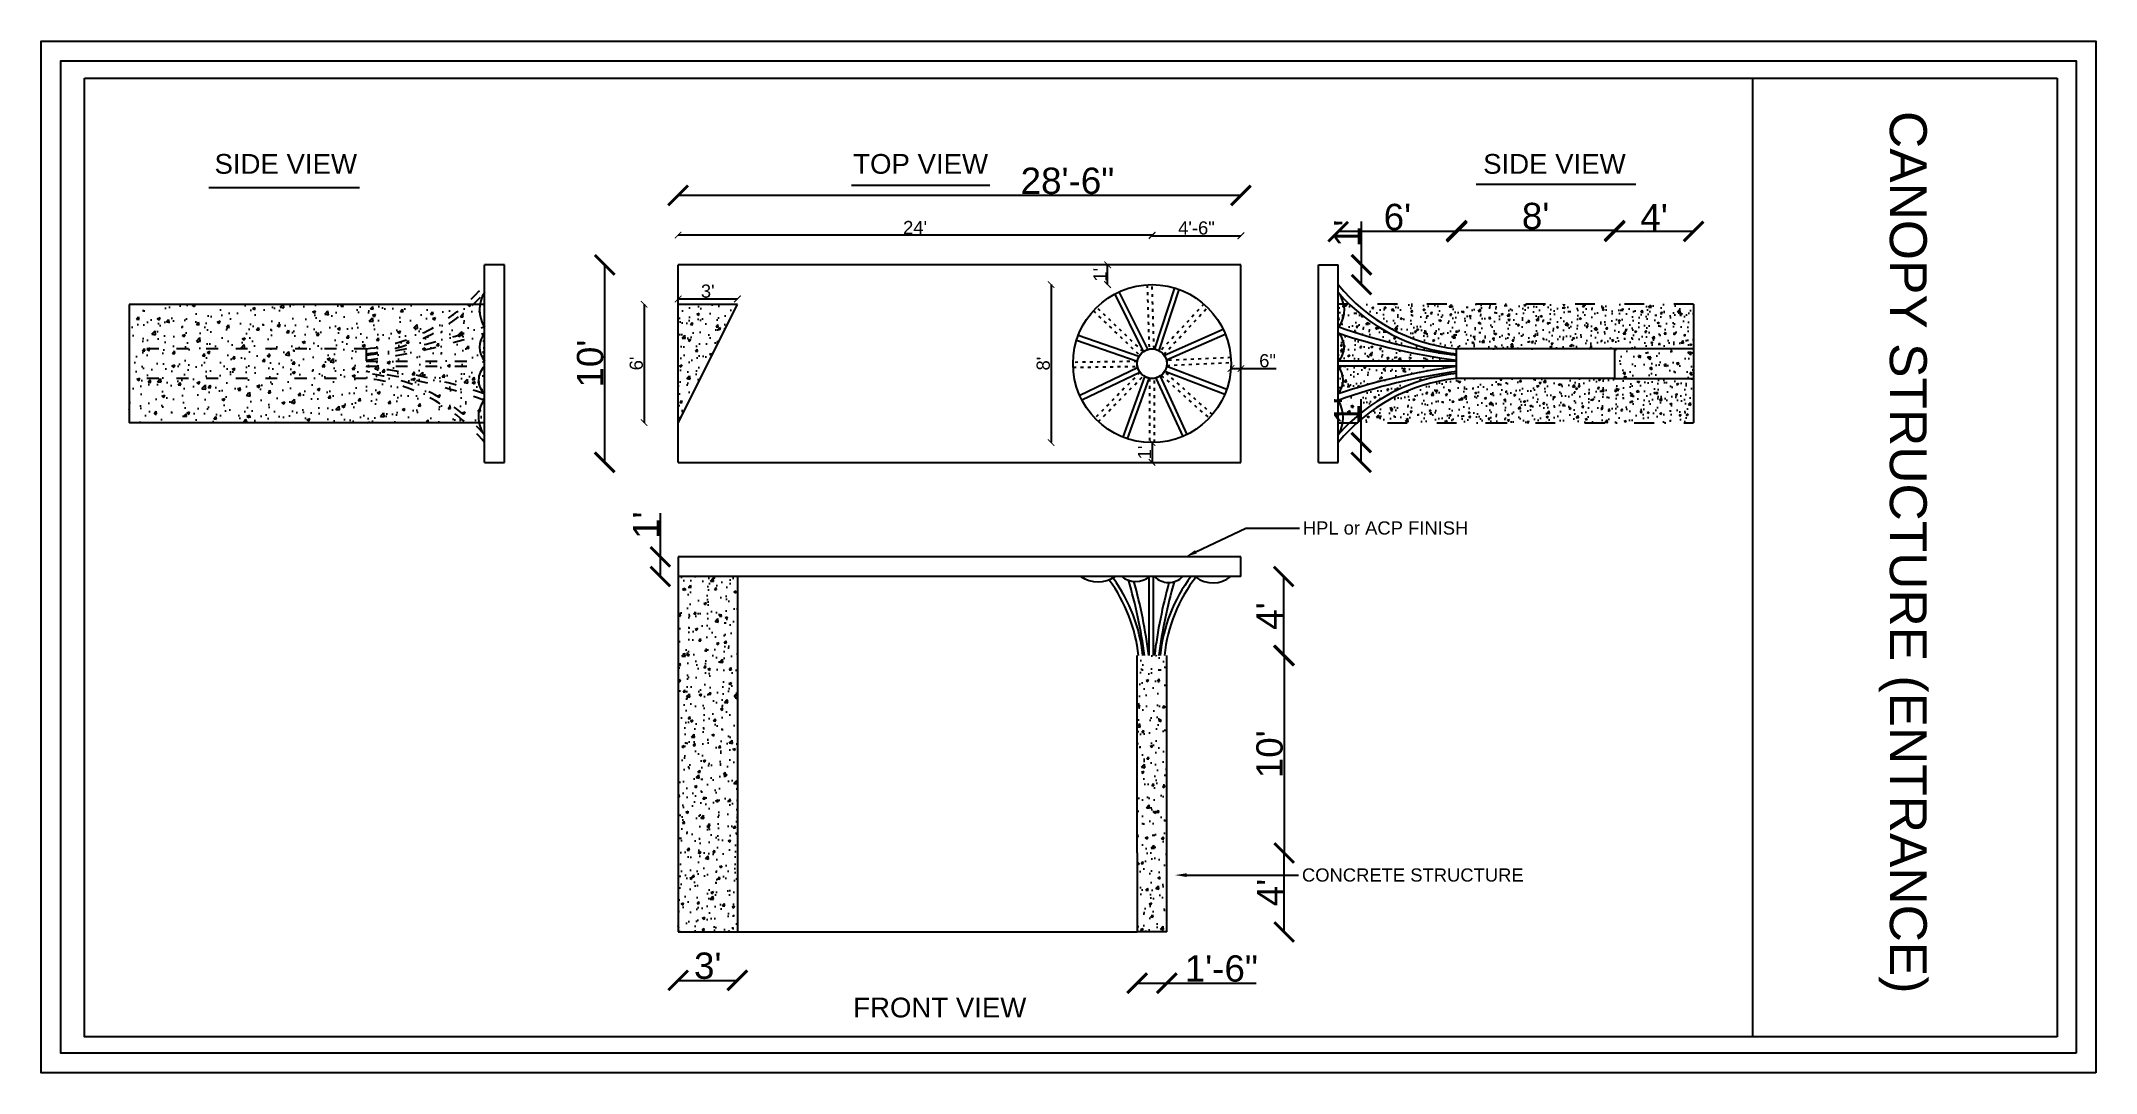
# Model space of a CAD drawing. Header units: feet. Extents: x 292 to 1540, y 237 to 864.
import ezdxf
from ezdxf import colors
from ezdxf.entities.mleader import LeaderData, LeaderLine
from ezdxf.math import Vec2, Vec3

# ---------------------------------------------------------------- set-up
doc = ezdxf.new("R2010")
doc.units = ezdxf.units.FT
doc.linetypes.add('ACAD_ISO03W100', pattern=[30, 12, -18])
doc.styles.get("Standard").update_dxf_attribs({"font": 'arial.ttf'})
doc.dimstyles.new('ISO-25', dxfattribs={"dimtxt": 16, "dimasz": 12, "dimexe": 1.25, "dimexo": 0.625, "dimtad": 1, "dimdec": 1, "dimlunit": 4, "dimtxsty": 'Standard', "dimblk": 'ARCHTICK', "dimcen": 2.5, "dimse1": 1, "dimse2": 1, "dimadec": 0, "dimazin": 0, "dimtfac": 1, "dimtdec": 1, "dimtmove": 0, "dimatfit": 3, "dimfxl": 1, "dimarcsym": 0})
pattern_1 = [(50, (-2161.9, -3276.661), (15.485697, -1.354822), [1.61925, -17.81175]), (355, (-2161.9, -3276.661), (-2.99569, 16.23983), [1.2954, -14.24945]), (100.45144, (-2160.61, -3276.774), (12.490006, 14.88501), [1.37615, -15.13767]), (46.1842, (-2161.9, -3272.343), (23.04172, -3.5736), [2.42888, -26.71763]), (96.63556, (-2159.98, -3272.64), (20.17935, 21.03122), [2.06423, -22.70653]), (351.18415, (-2161.9, -3272.343), (20.17935, 21.03122), [1.9431, -21.37408]), (21, (-2159.741, -3273.422), (12.887223, -8.692542), [1.61925, -17.81175]), (326, (-2159.74, -3273.422), (5.25317, 15.655977), [1.2954, -14.2494]), (71.45144, (-2158.667, -3274.147), (18.140396, 6.963435), [1.37615, -15.137645]), (37.5, (-2161.9, -3276.661), (0.262531, 7.1871783), [0, -14.07668, 0, -14.4653, 0, -14.303375]), (7.5, (-2161.9, -3276.661), (5.679671, 8.515349), [0, -8.24738, 0, -13.75283, 0, -5.451475]), (327.5, (-2166.7144, -3276.661), (11.5252006, -0.486943), [0, -5.3975, 0, -16.8402, 0, -22.34565]), (317.5, (-2168.873, -3276.661), (12.59098, 2.161252), [0, -7.01675, 0, -11.18362, 0, -15.86865])]
pattern_2 = [(50, (-2161.9, -3276.661), (11.842003, -1.03604), [1.23825, -13.62075]), (355, (-2161.9, -3276.661), (-2.290822, 12.418695), [0.9906, -10.896638]), (100.45144, (-2160.913, -3276.747), (9.55118, 11.382654), [1.05235, -11.575866]), (46.1842, (-2161.9, -3273.359), (17.620138, -2.73275), [1.857375, -20.431125]), (96.63556, (-2160.431, -3273.587), (15.43127, 16.0827), [1.578527, -17.363815]), (351.18415, (-2161.9, -3273.359), (15.43127, 16.0827), [1.4859, -16.34488]), (21, (-2160.249, -3274.184), (9.854935, -6.647238), [1.23825, -13.62075]), (326, (-2160.249, -3274.184), (4.017132, 11.972218), [0.9906, -10.8966]), (71.45144, (-2159.428, -3274.738), (13.872067, 5.32498), [1.05235, -11.575846]), (37.5, (-2161.8998, -3276.661), (0.2007592, 5.4960775), [0, -10.76452, 0, -11.0617, 0, -10.937875]), (7.5, (-2161.9, -3276.661), (4.343278, 6.5117374), [0, -6.30682, 0, -10.51687, 0, -4.168775]), (327.5, (-2165.5815, -3276.661), (8.8133887, -0.3723684), [0, -4.1275, 0, -12.8778, 0, -17.08785]), (317.5, (-2167.2325, -3276.661), (9.628397, 1.652722), [0, -5.36575, 0, -8.55218, 0, -12.13485])]

# ---------------------------------------------------------------- blocks, each defined once
blk = doc.blocks.new('_ArchTick')
at = {"color": 0, "linetype": 'ByBlock', "const_width": 0.15}
blk.add_lwpolyline([(-0.5, -0.5), (0.5, 0.5)], dxfattribs=at)
blk = doc.blocks.new('*D23')
at = {"color": 0, "transparency": 16777216}
blk.add_line((966.8, 746.2), (1020.8, 746.2), dxfattribs=at)
at = {"layer": 'Defpoints', "color": 0, "transparency": 16777216}
for p in [(1020.8, 746.2), (966.8, 668.5), (1020.8, 668.5)]:
    blk.add_point(p, dxfattribs=at)
at = {"color": 0, "transparency": 16777216, "xscale": 4, "yscale": 4, "zscale": 4, "rotation": 180}
blk.add_blockref('_ArchTick', (966.8, 746.2), dxfattribs=at)
at = {"color": 0, "transparency": 16777216, "xscale": 4, "yscale": 4, "zscale": 4}
blk.add_blockref('_ArchTick', (1020.8, 746.2), dxfattribs=at)
at = {"color": 0, "transparency": 16777216, "insert": (993.8, 750.9), "char_height": 8, "attachment_point": 5}
blk.add_mtext('4\'-6"', dxfattribs=at)
blk = doc.blocks.new('*D24')
at = {"color": 0, "transparency": 16777216}
blk.add_line((939.8, 716.5), (939.8, 728.5), dxfattribs=at)
at = {"layer": 'Defpoints', "color": 0, "transparency": 16777216}
for p in [(939.8, 728.5), (966.8, 728.5), (966.8, 716.5)]:
    blk.add_point(p, dxfattribs=at)
at = {"color": 0, "transparency": 16777216, "xscale": 4, "yscale": 4, "zscale": 4}
for p, rotation in [((939.8, 728.5), 90), ((939.8, 716.5), 270)]:
    blk.add_blockref('_ArchTick', p, dxfattribs=dict(at, rotation=rotation))
at = {"color": 0, "transparency": 16777216, "insert": (935.2, 722.5), "char_height": 8, "attachment_point": 5, "rotation": 90}
blk.add_mtext("1'", dxfattribs=at)
blk = doc.blocks.new('*D33')
at = {"color": 0, "transparency": 16777216}
for p, q in [((1014.8, 665.5), (1020.8, 665.5)), ((1020.8, 665.5), (1042.3, 665.5))]:
    blk.add_line(p, q, dxfattribs=at)
at = {"layer": 'Defpoints', "color": 0, "transparency": 16777216}
for p in [(1014.8, 668.5), (1014.8, 665.5), (1020.8, 668.5)]:
    blk.add_point(p, dxfattribs=at)
at = {"color": 0, "transparency": 16777216, "xscale": 4, "yscale": 4, "zscale": 4, "rotation": 180}
blk.add_blockref('_ArchTick', (1014.8, 665.5), dxfattribs=at)
at = {"color": 0, "transparency": 16777216, "xscale": 4, "yscale": 4, "zscale": 4}
blk.add_blockref('_ArchTick', (1020.8, 665.5), dxfattribs=at)
at = {"color": 0, "transparency": 16777216, "insert": (1037, 670.2), "char_height": 8, "attachment_point": 5}
blk.add_mtext('6"', dxfattribs=at)
blk = doc.blocks.new('*D25')
at = {"color": 0, "transparency": 16777216}
blk.add_line((966.8, 620.5), (966.8, 608.5), dxfattribs=at)
at = {"layer": 'Defpoints', "color": 0, "transparency": 16777216}
for p in [(990, 620.5), (966.8, 608.5), (990, 608.5)]:
    blk.add_point(p, dxfattribs=at)
at = {"color": 0, "transparency": 16777216, "xscale": 4, "yscale": 4, "zscale": 4}
for p, rotation in [((966.8, 620.5), 90), ((966.8, 608.5), 270)]:
    blk.add_blockref('_ArchTick', p, dxfattribs=dict(at, rotation=rotation))
at = {"color": 0, "transparency": 16777216, "insert": (962.2, 614.5), "char_height": 8, "attachment_point": 5, "rotation": 90}
blk.add_mtext("1'", dxfattribs=at)
blk = doc.blocks.new('*D26')
at = {"color": 0, "transparency": 16777216}
blk.add_line((966.8, 746.6), (678.8, 746.6), dxfattribs=at)
at = {"layer": 'Defpoints', "color": 0, "transparency": 16777216}
for p in [(678.8, 746.6), (678.8, 728.5), (966.8, 728.5)]:
    blk.add_point(p, dxfattribs=at)
at = {"color": 0, "transparency": 16777216, "xscale": 4, "yscale": 4, "zscale": 4, "rotation": 180}
blk.add_blockref('_ArchTick', (678.8, 746.6), dxfattribs=at)
at = {"color": 0, "transparency": 16777216, "xscale": 4, "yscale": 4, "zscale": 4}
blk.add_blockref('_ArchTick', (966.8, 746.6), dxfattribs=at)
at = {"color": 0, "transparency": 16777216, "insert": (822.8, 751.2), "char_height": 8, "attachment_point": 5}
blk.add_mtext("24'", dxfattribs=at)
blk = doc.blocks.new('*D34')
at = {"color": 0, "transparency": 16777216}
blk.add_line((678.8, 707.8), (714.8, 707.8), dxfattribs=at)
at = {"layer": 'Defpoints', "color": 0, "transparency": 16777216}
for p in [(678.8, 704.5), (714.8, 707.8), (714.8, 704.5)]:
    blk.add_point(p, dxfattribs=at)
at = {"color": 0, "transparency": 16777216, "xscale": 4, "yscale": 4, "zscale": 4, "rotation": 180}
blk.add_blockref('_ArchTick', (678.8, 707.8), dxfattribs=at)
at = {"color": 0, "transparency": 16777216, "xscale": 4, "yscale": 4, "zscale": 4}
blk.add_blockref('_ArchTick', (714.8, 707.8), dxfattribs=at)
at = {"color": 0, "transparency": 16777216, "insert": (696.8, 712.5), "char_height": 8, "attachment_point": 5}
blk.add_mtext("3'", dxfattribs=at)
blk = doc.blocks.new('*D27')
at = {"color": 0, "transparency": 16777216}
blk.add_line((658.1, 704.6), (658.1, 632.6), dxfattribs=at)
at = {"layer": 'Defpoints', "color": 0, "transparency": 16777216}
for p in [(669.8, 704.6), (658.1, 632.6), (669.8, 632.6)]:
    blk.add_point(p, dxfattribs=at)
at = {"color": 0, "transparency": 16777216, "xscale": 4, "yscale": 4, "zscale": 4}
for p, rotation in [((658.1, 704.6), 90), ((658.1, 632.6), 270)]:
    blk.add_blockref('_ArchTick', p, dxfattribs=dict(at, rotation=rotation))
at = {"color": 0, "transparency": 16777216, "insert": (653.4, 668.6), "char_height": 8, "attachment_point": 5, "rotation": 90}
blk.add_mtext("6'", dxfattribs=at)
blk = doc.blocks.new('*D28')
at = {"color": 0, "transparency": 16777216}
blk.add_line((905.4, 716.5), (905.4, 620.5), dxfattribs=at)
at = {"layer": 'Defpoints', "color": 0, "transparency": 16777216}
for p in [(898.4, 716.5), (898.4, 620.5), (905.4, 620.5)]:
    blk.add_point(p, dxfattribs=at)
at = {"color": 0, "transparency": 16777216, "xscale": 4, "yscale": 4, "zscale": 4}
for p, rotation in [((905.4, 716.5), 90), ((905.4, 620.5), 270)]:
    blk.add_blockref('_ArchTick', p, dxfattribs=dict(at, rotation=rotation))
at = {"color": 0, "transparency": 16777216, "insert": (900.7, 668.5), "char_height": 8, "attachment_point": 5, "rotation": 90}
blk.add_mtext("8'", dxfattribs=at)
blk = doc.blocks.new('*D29')
at = {"color": 0, "lineweight": -2, "transparency": 16777216}
for p, q in [((957.8, 292), (975.8, 292)), ((975.8, 292), (1030.1, 292))]:
    blk.add_line(p, q, dxfattribs=at)
at = {"layer": 'Defpoints', "color": 0, "transparency": 16777216}
for p in [(957.8, 323.1), (975.8, 323.1), (975.8, 292)]:
    blk.add_point(p, dxfattribs=at)
at = {"color": 0, "lineweight": -2, "transparency": 16777216, "xscale": 12, "yscale": 12, "zscale": 12, "rotation": 180}
blk.add_blockref('_ArchTick', (957.8, 292), dxfattribs=at)
at = {"color": 0, "lineweight": -2, "transparency": 16777216, "xscale": 12, "yscale": 12, "zscale": 12}
blk.add_blockref('_ArchTick', (975.8, 292), dxfattribs=at)
at = {"color": 0, "transparency": 16777216, "insert": (1008.9, 300.8), "char_height": 16, "attachment_point": 5}
blk.add_mtext('1\'-6"', dxfattribs=at)
blk = doc.blocks.new('*D30')
at = {"color": 0, "lineweight": -2, "transparency": 16777216}
blk.add_line((1047.1, 323.1), (1047.1, 371.1), dxfattribs=at)
at = {"layer": 'Defpoints', "color": 0, "transparency": 16777216}
for p in [(1001.8, 371.1), (1047.1, 371.1), (1001.8, 323.1)]:
    blk.add_point(p, dxfattribs=at)
at = {"color": 0, "lineweight": -2, "transparency": 16777216, "xscale": 12, "yscale": 12, "zscale": 12}
for p, rotation in [((1047.1, 371.1), 90), ((1047.1, 323.1), 270)]:
    blk.add_blockref('_ArchTick', p, dxfattribs=dict(at, rotation=rotation))
at = {"color": 0, "transparency": 16777216, "insert": (1038.5, 347.1), "char_height": 16, "attachment_point": 5, "rotation": 90}
blk.add_mtext("4'", dxfattribs=at)
blk = doc.blocks.new('*D35')
at = {"color": 0, "lineweight": -2, "transparency": 16777216}
blk.add_line((678.8, 293.7), (714.8, 293.7), dxfattribs=at)
at = {"layer": 'Defpoints', "color": 0, "transparency": 16777216}
for p in [(678.8, 323.1), (714.8, 323.1), (714.8, 293.7)]:
    blk.add_point(p, dxfattribs=at)
at = {"color": 0, "lineweight": -2, "transparency": 16777216, "xscale": 12, "yscale": 12, "zscale": 12, "rotation": 180}
blk.add_blockref('_ArchTick', (678.8, 293.7), dxfattribs=at)
at = {"color": 0, "lineweight": -2, "transparency": 16777216, "xscale": 12, "yscale": 12, "zscale": 12}
blk.add_blockref('_ArchTick', (714.8, 293.7), dxfattribs=at)
at = {"color": 0, "transparency": 16777216, "insert": (696.8, 302.5), "char_height": 16, "attachment_point": 5}
blk.add_mtext("3'", dxfattribs=at)
blk = doc.blocks.new('*D36')
at = {"color": 0, "lineweight": -2, "transparency": 16777216}
for p, q in [((668, 551.1), (668, 577.6)), ((668, 539.1), (668, 551.1))]:
    blk.add_line(p, q, dxfattribs=at)
at = {"layer": 'Defpoints', "color": 0, "transparency": 16777216}
for p in [(668, 551.1), (678.8, 551.1), (678.8, 539.1)]:
    blk.add_point(p, dxfattribs=at)
at = {"color": 0, "lineweight": -2, "transparency": 16777216, "xscale": 12, "yscale": 12, "zscale": 12}
for p, rotation in [((668, 551.1), 90), ((668, 539.1), 270)]:
    blk.add_blockref('_ArchTick', p, dxfattribs=dict(at, rotation=rotation))
at = {"color": 0, "transparency": 16777216, "insert": (659.4, 570.3), "char_height": 16, "attachment_point": 5, "rotation": 90}
blk.add_mtext("1'", dxfattribs=at)
blk = doc.blocks.new('*D31')
at = {"color": 0, "lineweight": -2, "transparency": 16777216}
blk.add_line((1151.9, 748.7), (1079.9, 748.7), dxfattribs=at)
at = {"layer": 'Defpoints', "color": 0, "transparency": 16777216}
for p in [(1079.9, 748.7), (1079.9, 695.9), (1151.9, 695.9)]:
    blk.add_point(p, dxfattribs=at)
at = {"color": 0, "lineweight": -2, "transparency": 16777216, "xscale": 12, "yscale": 12, "zscale": 12, "rotation": 180}
blk.add_blockref('_ArchTick', (1079.9, 748.7), dxfattribs=at)
at = {"color": 0, "lineweight": -2, "transparency": 16777216, "xscale": 12, "yscale": 12, "zscale": 12}
blk.add_blockref('_ArchTick', (1151.9, 748.7), dxfattribs=at)
at = {"color": 0, "transparency": 16777216, "insert": (1115.9, 757.5), "char_height": 16, "attachment_point": 5}
blk.add_mtext("6'", dxfattribs=at)
blk = doc.blocks.new('*D32')
at = {"color": 0, "lineweight": -2, "transparency": 16777216}
blk.add_line((1295.9, 748.8), (1247.9, 748.8), dxfattribs=at)
at = {"layer": 'Defpoints', "color": 0, "transparency": 16777216}
for p in [(1247.9, 748.8), (1247.9, 703.4), (1295.9, 703.4)]:
    blk.add_point(p, dxfattribs=at)
at = {"color": 0, "lineweight": -2, "transparency": 16777216, "xscale": 12, "yscale": 12, "zscale": 12, "rotation": 180}
blk.add_blockref('_ArchTick', (1247.9, 748.8), dxfattribs=at)
at = {"color": 0, "lineweight": -2, "transparency": 16777216, "xscale": 12, "yscale": 12, "zscale": 12}
blk.add_blockref('_ArchTick', (1295.9, 748.8), dxfattribs=at)
at = {"color": 0, "transparency": 16777216, "insert": (1271.9, 757.4), "char_height": 16, "attachment_point": 5}
blk.add_mtext("4'", dxfattribs=at)
blk = doc.blocks.new('*D37')
at = {"color": 0, "lineweight": -2, "transparency": 16777216}
blk.add_line((634.2, 608.5), (634.2, 728.5), dxfattribs=at)
at = {"layer": 'Defpoints', "color": 0, "transparency": 16777216}
for p in [(634.2, 728.5), (1020.8, 728.5), (1020.8, 608.5)]:
    blk.add_point(p, dxfattribs=at)
at = {"color": 0, "lineweight": -2, "transparency": 16777216, "xscale": 12, "yscale": 12, "zscale": 12}
for p, rotation in [((634.2, 728.5), 90), ((634.2, 608.5), 270)]:
    blk.add_blockref('_ArchTick', p, dxfattribs=dict(at, rotation=rotation))
at = {"color": 0, "transparency": 16777216, "insert": (625.4, 668.5), "char_height": 16, "attachment_point": 5, "rotation": 90}
blk.add_mtext("10'", dxfattribs=at)
blk = doc.blocks.new('*D38')
at = {"color": 0, "lineweight": -2, "transparency": 16777216}
blk.add_line((1020.8, 770.7), (678.8, 770.7), dxfattribs=at)
at = {"layer": 'Defpoints', "color": 0, "transparency": 16777216}
for p in [(678.8, 770.7), (678.8, 728.5), (1020.8, 728.5)]:
    blk.add_point(p, dxfattribs=at)
at = {"color": 0, "lineweight": -2, "transparency": 16777216, "xscale": 12, "yscale": 12, "zscale": 12, "rotation": 180}
blk.add_blockref('_ArchTick', (678.8, 770.7), dxfattribs=at)
at = {"color": 0, "lineweight": -2, "transparency": 16777216, "xscale": 12, "yscale": 12, "zscale": 12}
blk.add_blockref('_ArchTick', (1020.8, 770.7), dxfattribs=at)
at = {"color": 0, "transparency": 16777216, "insert": (915.4, 779.5), "char_height": 16, "attachment_point": 5}
blk.add_mtext('28\'-6"', dxfattribs=at)
blk = doc.blocks.new('*D39')
at = {"color": 0, "lineweight": -2, "transparency": 16777216}
for p, q in [((1094.1, 728.5), (1094.1, 754.9)), ((1094.1, 716.5), (1094.1, 728.5))]:
    blk.add_line(p, q, dxfattribs=at)
at = {"layer": 'Defpoints', "color": 0, "transparency": 16777216}
for p in [(1079.9, 728.5), (1094.1, 728.5), (1079.9, 716.5)]:
    blk.add_point(p, dxfattribs=at)
at = {"color": 0, "lineweight": -2, "transparency": 16777216, "xscale": 12, "yscale": 12, "zscale": 12}
for p, rotation in [((1094.1, 728.5), 90), ((1094.1, 716.5), 270)]:
    blk.add_blockref('_ArchTick', p, dxfattribs=dict(at, rotation=rotation))
at = {"color": 0, "transparency": 16777216, "insert": (1085.4, 747.7), "char_height": 16, "attachment_point": 5, "rotation": 90}
blk.add_mtext("1'", dxfattribs=at)
blk = doc.blocks.new('*D40')
at = {"color": 0, "lineweight": -2, "transparency": 16777216}
for p, q in [((1093.9, 620.5), (1093.9, 646.9)), ((1093.9, 608.5), (1093.9, 620.5))]:
    blk.add_line(p, q, dxfattribs=at)
at = {"layer": 'Defpoints', "color": 0, "transparency": 16777216}
for p in [(1079.9, 620.5), (1093.9, 620.5), (1079.9, 608.5)]:
    blk.add_point(p, dxfattribs=at)
at = {"color": 0, "lineweight": -2, "transparency": 16777216, "xscale": 12, "yscale": 12, "zscale": 12}
for p, rotation in [((1093.9, 620.5), 90), ((1093.9, 608.5), 270)]:
    blk.add_blockref('_ArchTick', p, dxfattribs=dict(at, rotation=rotation))
at = {"color": 0, "transparency": 16777216, "insert": (1085.3, 639.7), "char_height": 16, "attachment_point": 5, "rotation": 90}
blk.add_mtext("1'", dxfattribs=at)
blk = doc.blocks.new('*D41')
at = {"color": 0, "lineweight": -2, "transparency": 16777216}
blk.add_line((1247.9, 749.3), (1151.9, 749.3), dxfattribs=at)
at = {"layer": 'Defpoints', "color": 0, "transparency": 16777216}
for p in [(1151.9, 749.3), (1151.9, 677.5), (1247.9, 677.5)]:
    blk.add_point(p, dxfattribs=at)
at = {"color": 0, "lineweight": -2, "transparency": 16777216, "xscale": 12, "yscale": 12, "zscale": 12, "rotation": 180}
blk.add_blockref('_ArchTick', (1151.9, 749.3), dxfattribs=at)
at = {"color": 0, "lineweight": -2, "transparency": 16777216, "xscale": 12, "yscale": 12, "zscale": 12}
blk.add_blockref('_ArchTick', (1247.9, 749.3), dxfattribs=at)
at = {"color": 0, "transparency": 16777216, "insert": (1199.9, 758.1), "char_height": 16, "attachment_point": 5}
blk.add_mtext("8'", dxfattribs=at)
blk = doc.blocks.new('*D42')
at = {"color": 0, "lineweight": -2, "transparency": 16777216}
blk.add_line((1047.1, 491.1), (1047.1, 371.1), dxfattribs=at)
at = {"layer": 'Defpoints', "color": 0, "transparency": 16777216}
for p in [(975.8, 491.1), (975.8, 371.1), (1047.1, 371.1)]:
    blk.add_point(p, dxfattribs=at)
at = {"color": 0, "lineweight": -2, "transparency": 16777216, "xscale": 12, "yscale": 12, "zscale": 12}
for p, rotation in [((1047.1, 491.1), 90), ((1047.1, 371.1), 270)]:
    blk.add_blockref('_ArchTick', p, dxfattribs=dict(at, rotation=rotation))
at = {"color": 0, "transparency": 16777216, "insert": (1038.3, 431.1), "char_height": 16, "attachment_point": 5, "rotation": 90}
blk.add_mtext("10'", dxfattribs=at)
blk = doc.blocks.new('*D43')
at = {"color": 0, "lineweight": -2, "transparency": 16777216}
blk.add_line((1046.8, 491.1), (1046.8, 539.1), dxfattribs=at)
at = {"layer": 'Defpoints', "color": 0, "transparency": 16777216}
for p in [(975.8, 539.1), (1046.8, 539.1), (975.8, 491.1)]:
    blk.add_point(p, dxfattribs=at)
at = {"color": 0, "lineweight": -2, "transparency": 16777216, "xscale": 12, "yscale": 12, "zscale": 12}
for p, rotation in [((1046.8, 539.1), 90), ((1046.8, 491.1), 270)]:
    blk.add_blockref('_ArchTick', p, dxfattribs=dict(at, rotation=rotation))
at = {"color": 0, "transparency": 16777216, "insert": (1038.1, 515.1), "char_height": 16, "attachment_point": 5, "rotation": 90}
blk.add_mtext("4'", dxfattribs=at)

msp = doc.modelspace()

# ---------------------------------------------------------------- hatches: boundary and pattern name
h = msp.add_hatch()
h.set_pattern_fill('AR-CONC', color=256, scale=0.1)
h.set_pattern_definition([(50, (-2161.9, -3276.661), (18.218467, -1.59391), [1.905, -20.955]), (355, (-2161.9, -3276.66), (-3.52434, 19.105685), [1.524, -16.76406]), (100.45144, (-2160.382, -3276.794), (14.694125, 17.511775), [1.619, -17.809024]), (46.1842, (-2161.9, -3271.58), (27.1079, -4.20423), [2.8575, -31.4325]), (96.63556, (-2159.64, -3271.93), (23.74041, 24.74261), [2.4285, -26.71356]), (351.18415, (-2161.9, -3271.58), (23.74041, 24.74261), [2.286, -25.14597]), (21, (-2159.36, -3272.851), (15.16144, -10.22652), [1.905, -20.955]), (326, (-2159.36, -3272.85), (6.1802, 18.4188), [1.524, -16.764]), (71.45144, (-2158.096, -3273.703), (21.34164, 8.19228), [1.619, -17.808994]), (37.5, (-2161.9, -3276.661), (0.30886, 8.455504), [0, -16.5608, 0, -17.018, 0, -16.8275]), (7.5, (-2161.9, -3276.661), (6.681966, 10.018057), [0, -9.7028, 0, -16.1798, 0, -6.4135]), (327.5, (-2167.564, -3276.661), (13.5590595, -0.572874), [0, -6.35, 0, -19.812, 0, -26.289]), (317.5, (-2170.104, -3276.661), (14.812918, 2.54265), [0, -8.255, 0, -13.1572, 0, -18.669])])
h.paths.add_polyline_path([(345.19, 704.48), (345.19, 632.48), (561.19, 632.48), (561.19, 704.48)])
h = msp.add_hatch()
h.set_pattern_fill('AR-CONC', color=256, scale=0.085)
h.set_pattern_definition(pattern_1)
h.paths.add_polyline_path([(678.8, 632.48), (714.8, 704.48), (678.8, 704.48)])
h = msp.add_hatch()
h.set_pattern_fill('AR-CONC', color=256, scale=0.065)
h.set_pattern_definition(pattern_2)
h.paths.add_polyline_path([(1079.87, 646.15), (1079.87, 632.48), (1086.87, 632.48, -0.1668677), (1151.87, 662.5), (1151.87, 663.64, 0.0533926)])
h.paths.add_polyline_path([(1151.87, 666.67), (1151.87, 666.97), (1079.87, 666.97), (1079.87, 650.09, -0.0493826)])
h.paths.add_polyline_path([(1151.87, 669.97), (1151.87, 670.53, -0.0493826), (1079.87, 687.11), (1079.87, 669.97)])
h.paths.add_polyline_path([(1151.87, 673.55), (1151.87, 674.46, -0.1673726), (1086.71, 704.63), (1079.87, 704.63), (1079.87, 691.05, 0.0533926)])
h = msp.add_hatch()
h.set_pattern_fill('AR-CONC', color=256, scale=0.065)
h.set_pattern_definition(pattern_2)
h.paths.add_polyline_path([(1247.87, 677.48), (1295.87, 677.48), (1295.87, 704.63), (1091.11, 704.63, 0.1590462), (1151.87, 677.48)])
h.paths.add_polyline_path([(1151.87, 659.48, 0.1585117), (1091.28, 632.48), (1295.87, 632.48), (1295.87, 659.48), (1247.87, 659.48)])
h = msp.add_hatch()
h.set_pattern_fill('AR-CONC', color=256, scale=0.085, angle=90)
h.set_pattern_definition([(140, (4895.642, -2460.221), (1.354822, 15.485697), [1.61925, -17.81175]), (85, (4895.642, -2460.22), (-16.23983, -2.99569), [1.2954, -14.24945]), (190.45144, (4895.755, -2458.93), (-14.88501, 12.490006), [1.37615, -15.13767]), (136.1842, (4891.324, -2460.22), (3.5736, 23.04172), [2.42887, -26.71762]), (186.63556, (4891.622, -2458.3), (-21.03122, 20.17935), [2.06423, -22.70653]), (81.18415, (4891.324, -2460.22), (-21.03122, 20.17935), [1.9431, -21.37408]), (111, (4892.403, -2458.062), (8.692542, 12.887223), [1.61925, -17.81175]), (56, (4892.403, -2458.062), (-15.655977, 5.25317), [1.2954, -14.2494]), (161.45145, (4893.128, -2456.988), (-6.963435, 18.140396), [1.37615, -15.137645]), (127.5, (4895.642, -2460.2207), (-7.187178, 0.262531), [0, -14.07668, 0, -14.4653, 0, -14.303375]), (97.5, (4895.642, -2460.221), (-8.515349, 5.679671), [0, -8.24738, 0, -13.75283, 0, -5.451475]), (57.5, (4895.642, -2465.035), (0.486943, 11.5252006), [0, -5.3975, 0, -16.8402, 0, -22.34565]), (47.5, (4895.642, -2467.194), (-2.161252, 12.59098), [0, -7.01675, 0, -11.18362, 0, -15.86865])])
h.paths.add_polyline_path([(1247.87, 677.48), (1247.87, 659.48), (1295.87, 659.48), (1295.87, 677.48)])
h = msp.add_hatch()
h.set_pattern_fill('AR-CONC', color=256)
h.set_pattern_definition([(50, (-2161.9, -3276.66), (182.1847, -15.939), [19.05, -209.55]), (355, (-2161.9, -3276.66), (-35.2434, 191.057), [15.24, -167.6406]), (100.4514, (-2146.72, -3277.99), (146.941, 175.118), [16.19, -178.09]), (46.184, (-2161.9, -3225.86), (271.079, -42.042), [28.575, -314.325]), (96.6356, (-2139.3, -3229.36), (237.404, 247.426), [24.285, -267.136]), (351.184, (-2161.9, -3225.86), (237.404, 247.426), [22.86, -251.46]), (21, (-2136.5, -3238.56), (151.6144, -102.265), [19.05, -209.55]), (326, (-2136.5, -3238.56), (61.802, 184.188), [15.24, -167.64]), (71.4514, (-2123.87, -3247.08), (213.4164, 81.923), [16.19, -178.09]), (37.5, (-2161.9, -3276.66), (3.0886, 84.555), [0, -165.608, 0, -170.18, 0, -168.275]), (7.5, (-2161.9, -3276.66), (66.8197, 100.1806), [0, -97.028, 0, -161.798, 0, -64.135]), (327.5, (-2218.54, -3276.66), (135.5906, -5.72874), [0, -63.5, 0, -198.12, 0, -262.89]), (317.5, (-2243.94, -3276.66), (148.1292, 25.4265), [0, -82.55, 0, -131.572, 0, -186.69])])
h.paths.add_polyline_path([(1295.87, 632.48), (1295.87, 659.48), (1247.87, 659.48), (1151.87, 659.48, 0.1585117), (1091.28, 632.48)])
h = msp.add_hatch()
h.set_pattern_fill('AR-CONC', color=256, scale=0.085)
h.set_pattern_definition(pattern_1)
h.paths.add_polyline_path([(678.8, 323.11), (714.8, 323.11), (714.8, 539.11), (678.8, 539.11)])
h = msp.add_hatch()
h.set_pattern_fill('AR-CONC', color=256, scale=0.085)
h.set_pattern_definition(pattern_1)
h.paths.add_polyline_path([(957.8, 323.11), (975.8, 323.11), (975.97, 491.11), (957.97, 491.11)])

# ---------------------------------------------------------------- linework, layer by layer
for p, q in [((1331.72, 841.99), (1516.76, 841.99)), ((1516.76, 841.99), (1516.76, 259.44)), ((393.6, 775.58), (485.19, 775.58)), ((784.16, 776.97), (868.26, 776.97)), ((1163.73, 777.45), (1260.86, 777.45)), ((561.19, 608.48), (561.19, 728.48)), ((573.19, 728.48), (561.19, 728.48)), ((573.19, 608.48), (573.19, 728.48)), ((1020.8, 728.48), (678.8, 728.48)), ((678.8, 704.48), (678.8, 728.48)), ((1020.8, 608.48), (1020.8, 728.48)), ((1067.87, 608.48), (1067.87, 728.48)), ((1067.87, 728.48), (1079.87, 728.48)), ((1079.87, 608.48), (1079.87, 728.48)), ((1295.87, 704.63), (1295.87, 632.48)), ((1516.76, 689.72), (1516.76, 689.72)), ((959.26, 673.61), (961.33, 675.78)), ((965.03, 677.43), (968.03, 677.52)), ((971.82, 676.1), (974.02, 674.06)), ((1151.87, 659.48), (1151.87, 677.48)), ((573.19, 668.48), (573.19, 668.48)), ((957.82, 666.84), (957.78, 669.84)), ((961.55, 661.01), (959.42, 663.12)), ((974.5, 663.58), (972.49, 661.35)), ((975.72, 670.39), (975.86, 667.39)), ((968.3, 659.48), (965.3, 659.48)), ((678.8, 608.48), (678.8, 632.48)), ((561.19, 608.48), (573.19, 608.48)), ((678.8, 608.48), (1020.8, 608.48)), ((1067.87, 608.48), (1079.87, 608.48)), ((1020.8, 551.11), (678.8, 551.11)), ((678.8, 551.11), (678.8, 539.11)), ((1020.8, 539.11), (1020.8, 551.11)), ((1020.8, 539.11), (678.8, 539.11)), ((714.8, 323.11), (957.8, 323.11)), ((1516.76, 259.44), (1331.72, 259.44))]:
    msp.add_line(p, q)
at = {"color": 4, "linetype": 'ACAD_ISO03W100', "ltscale": 0.15}
for p, q in [((963.84, 716.39), (965.03, 677.43)), ((968.03, 677.52), (966.84, 716.48)), ((931.07, 700.53), (959.26, 673.61)), ((961.33, 675.78), (933.15, 702.7)), ((998.31, 704.69), (971.82, 676.1)), ((974.02, 674.06), (1000.51, 702.65)), ((957.78, 669.84), (918.81, 669.25)), ((918.85, 666.25), (957.82, 666.84)), ((959.42, 663.12), (932.07, 635.35)), ((1003.49, 637.53), (974.5, 663.58)), ((1014.66, 672.17), (975.72, 670.39)), ((975.73, 667.39), (1014.8, 669.17)), ((934.2, 633.24), (961.55, 661.01)), ((965.3, 659.48), (965.3, 620.5)), ((968.3, 620.5), (968.3, 659.48)), ((972.49, 661.35), (1001.48, 635.3))]:
    msp.add_line(p, q, dxfattribs=at)
at = {"color": 1}
for p, q in [((345.19, 704.48), (345.19, 632.48)), ((561.19, 704.48), (345.19, 704.48)), ((714.8, 704.48), (678.8, 704.48)), ((678.8, 632.48), (714.8, 704.48)), ((678.8, 632.48), (678.8, 704.48)), ((1295.87, 677.48), (1247.87, 677.48)), ((1295.87, 677.48), (1295.87, 659.48)), ((1247.87, 659.48), (1295.87, 659.48)), ((561.19, 632.48), (345.19, 632.48)), ((678.8, 539.11), (678.8, 323.11)), ((714.8, 539.11), (714.8, 323.11)), ((957.8, 467.11), (957.8, 491.11)), ((975.8, 467.11), (975.8, 491.11)), ((957.8, 371.11), (957.8, 467.11)), ((975.8, 371.11), (975.8, 467.11)), ((957.8, 371.11), (957.8, 323.11)), ((975.8, 323.11), (975.8, 371.11)), ((678.8, 323.11), (714.8, 323.11)), ((975.8, 323.11), (957.8, 323.11))]:
    msp.add_line(p, q, dxfattribs=at)
at = {"color": 1, "linetype": 'ACAD_ISO03W100'}
for p, q in [((1295.87, 704.63), (1079.87, 704.63)), ((1079.87, 632.48), (1295.87, 632.48))]:
    msp.add_line(p, q, dxfattribs=at)
at = {"color": 4, "linetype": 'ACAD_ISO03W100', "ltscale": 0.6}
for p, q in [((489.19, 677.48), (345.19, 677.48)), ((489.19, 669.97), (561.19, 669.97)), ((489.19, 666.97), (561.19, 666.97)), ((489.19, 659.48), (345.19, 659.48))]:
    msp.add_line(p, q, dxfattribs=at)
at = {"linetype": 'ACAD_ISO03W100', "ltscale": 0.6}
msp.add_line((489.19, 677.48), (489.19, 659.48), dxfattribs=at)
at = {"color": 4}
for p, q in [((1247.87, 677.48), (1151.87, 677.48)), ((1247.87, 677.48), (1247.87, 659.48)), ((1151.87, 669.97), (1079.87, 669.97)), ((1151.87, 666.97), (1079.87, 666.97)), ((1247.87, 659.48), (1151.87, 659.48)), ((965.11, 491.11), (965.11, 538.41)), ((967.73, 491.11), (967.73, 539.11))]:
    msp.add_line(p, q, dxfattribs=at)
for points in [[(1540.39, 237.46), (291.68, 237.46), (291.68, 864.5), (1540.39, 864.5)], [(1528.39, 249.46), (303.68, 249.46), (303.68, 852.5), (1528.39, 852.5)], [(318.02, 841.99), (1331.72, 841.99), (1331.72, 259.44), (318.02, 259.44)]]:
    msp.add_lwpolyline(points, close=True)
for points in [[(944.15, 710.8), (961.48, 675.89), (964.17, 677.22), (946.83, 712.13)], [(980.35, 714.53), (968.21, 677.49), (971.06, 676.55), (983.2, 713.59)], [(1010.11, 689.18), (974.44, 673.45), (975.65, 670.71), (1011.32, 686.43)], [(920.97, 682.73), (957.81, 670.03), (958.79, 672.86), (921.95, 685.57)], [(924.14, 646.47), (959.31, 663.28), (958.02, 665.98), (922.85, 649.18)], [(1012.18, 652.84), (975.73, 666.66), (974.67, 663.85), (1011.11, 650.03)], [(951.85, 622.87), (965.12, 659.52), (962.29, 660.54), (949.03, 623.89)], [(988.15, 625.49), (971.89, 660.91), (969.16, 659.66), (985.43, 624.24)]]:
    msp.add_lwpolyline(points, dxfattribs=at)
for radius in [48, 9]:
    msp.add_circle((966.8, 668.48), radius)
at = {"color": 4, "linetype": 'ACAD_ISO03W100', "ltscale": 0.6}
for centre, radius, start, end in [((477.98, 784.15), 107.26, 276.00251, 320.88335), ((477.98, 784.15), 110.26, 275.83861, 319.00374), ((443.52, 1018.47), 347.92, 277.54273, 289.76779), ((441.45, 1042.43), 374.95, 277.31501, 288.62347), ((441.45, 294.76), 374.95, 71.37653, 82.68499), ((443.52, 318.73), 347.92, 70.23221, 82.45727), ((477.98, 552.81), 110.26, 40.99626, 84.16139), ((477.98, 552.81), 107.26, 39.11665, 83.99749)]:
    msp.add_arc(centre, radius, start, end, dxfattribs=at)
at = {"color": 4}
for centre, radius, start, end in [((577.12, 701.31), 19.08, 146.59151, 213.40849), ((1163.09, 784.15), 107.26, 219.11665, 263.99749), ((1163.09, 784.15), 110.26, 220.99626, 264.16139), ((1066.24, 700.93), 17.45, 325.19277, 38.60168), ((571.5, 678.43), 13.32, 140.68686, 219.31314), ((1197.54, 1018.47), 347.92, 250.23221, 262.45727), ((1199.61, 1042.43), 374.95, 251.37653, 262.68499), ((1071.62, 678.54), 11.9, 313.892, 46.108), ((569.44, 658.42), 11.9, 133.892, 226.108), ((1069.56, 658.53), 13.32, 320.68686, 39.31314), ((1199.61, 294.76), 374.95, 97.31501, 108.62347), ((1197.54, 318.73), 347.92, 97.54273, 109.76779), ((1163.09, 552.81), 110.26, 95.83861, 139.00374), ((1163.09, 552.81), 107.26, 96.00251, 140.88335), ((574.83, 636.02), 17.45, 145.19277, 218.60168), ((1063.94, 635.65), 19.08, 326.59151, 33.40849), ((933.97, 555.04), 19.08, 236.59151, 303.40849), ((865.27, 481.3), 93.81, 6.00251, 36.38269), ((865.27, 481.3), 96.43, 5.83861, 36.00006), ((956.85, 549.42), 13.32, 230.68686, 309.31314), ((660.53, 451.17), 304.31, 7.54273, 16.4109), ((976.86, 547.36), 11.9, 223.892, 316.108), ((1067.6, 481.3), 96.43, 143.16762, 174.16139), ((1067.6, 481.3), 93.81, 141.95766, 173.99749), ((1003.82, 552.74), 17.45, 233.4407, 308.60168), ((639.57, 449.35), 327.95, 7.31501, 15.35918), ((1293.51, 449.35), 327.95, 164.77551, 172.68499), ((1272.55, 451.17), 304.31, 163.86126, 172.45727)]:
    msp.add_arc(centre, radius, start, end, dxfattribs=at)

# ---------------------------------------------------------------- texts
at = {"insert": (1437.6, 822.02), "char_height": 22.4358, "attachment_point": 1, "rotation": 270}
msp.add_mtext_dynamic_manual_height_columns('CANOPY STRUCTURE (ENTRANCE)', width=577.8456, gutter_width=23.37, heights=[0], dxfattribs=at)
at = {"char_height": 12, "attachment_point": 1}
for s, insert in [('SIDE VIEW', (397.06, 795.88)), ('TOP VIEW', (785.2, 795.88)), ('SIDE VIEW', (1168.02, 795.88)), ('FRONT VIEW', (785.2, 283.19))]:
    msp.add_mtext_dynamic_manual_height_columns(s, width=138.4525, gutter_width=12.5, heights=[0], dxfattribs=dict(at, insert=insert))

# ---------------------------------------------------------------- dimensions: what is measured, and where the dimension line sits
dim = msp.add_linear_dim(base=(678.8, 770.67), p1=(1020.8, 728.48), p2=(678.8, 728.48), dimstyle='ISO-25')
dim.commit()
dim.dimension.update_dxf_attribs({"geometry": '*D38', "text_midpoint": (915.38, 770.67), "dimtype": 160})
for base, p1, p2, angle, picture, middle in [((1079.87, 748.67), (1151.87, 695.92), (1079.87, 695.92), 180, '*D31', (1115.87, 757.47)), ((1247.87, 748.77), (1295.87, 703.43), (1247.87, 703.43), 180, '*D32', (1271.87, 757.39)), ((1094.07, 728.48), (1079.87, 716.48), (1079.87, 728.48), 90, '*D39', (1085.41, 747.71)), ((634.19, 728.48), (1020.8, 608.48), (1020.8, 728.48), 90, '*D37', (625.4, 668.48)), ((1093.92, 620.48), (1079.87, 608.48), (1079.87, 620.48), 90, '*D40', (1085.27, 639.71)), ((668.02, 551.11), (678.8, 539.11), (678.8, 551.11), 90, '*D36', (659.36, 570.34)), ((1046.77, 539.11), (975.8, 491.11), (975.8, 539.11), 90, '*D43', (1038.15, 515.11)), ((1047.09, 371.11), (975.8, 491.11), (975.8, 371.11), 90, '*D42', (1038.3, 431.11)), ((1047.09, 371.11), (1001.75, 323.11), (1001.75, 371.11), 90, '*D30', (1038.46, 347.11))]:
    dim = msp.add_linear_dim(base=base, p1=p1, p2=p2, angle=angle, dimstyle='ISO-25')
    dim.commit()
    dim.dimension.update_dxf_attribs({"geometry": picture, "text_midpoint": middle})
for base, p1, p2, picture, middle in [((1151.87, 749.3), (1247.87, 677.48), (1151.87, 677.48), '*D41', (1199.87, 758.1)), ((714.8, 293.69), (678.8, 323.11), (714.8, 323.11), '*D35', (696.8, 302.49)), ((975.8, 292.02), (957.8, 323.11), (975.8, 323.11), '*D29', (1008.94, 300.82))]:
    dim = msp.add_linear_dim(base=base, p1=p1, p2=p2, dimstyle='ISO-25')
    dim.commit()
    dim.dimension.update_dxf_attribs({"geometry": picture, "text_midpoint": middle})
for base, p1, p2, picture, middle in [((678.8, 746.59), (966.8, 728.48), (678.8, 728.48), '*D26', (822.8, 751.23)), ((1020.8, 746.22), (966.8, 668.48), (1020.8, 668.48), '*D23', (993.8, 750.93)), ((714.8, 707.8), (678.8, 704.48), (714.8, 704.48), '*D34', (696.8, 712.51))]:
    dim = msp.add_linear_dim(base=base, p1=p1, p2=p2, dimstyle='ISO-25', override={"dimtxt": 8, "dimasz": 4, "dimlwd": 65535})
    dim.commit()
    dim.dimension.update_dxf_attribs({"geometry": picture, "text_midpoint": middle})
for base, p1, p2, picture, middle in [((939.84, 728.48), (966.8, 716.48), (966.8, 728.48), '*D24', (935.2, 722.48)), ((905.39, 620.48), (898.43, 716.48), (898.43, 620.48), '*D28', (900.68, 668.48)), ((658.08, 632.56), (669.78, 704.56), (669.78, 632.56), '*D27', (653.37, 668.56)), ((966.8, 608.48), (990.04, 620.48), (990.04, 608.48), '*D25', (962.16, 614.48))]:
    dim = msp.add_linear_dim(base=base, p1=p1, p2=p2, angle=90, dimstyle='ISO-25', override={"dimtxt": 8, "dimasz": 4, "dimlwd": 65535})
    dim.commit()
    dim.dimension.update_dxf_attribs({"geometry": picture, "text_midpoint": middle})
dim = msp.add_linear_dim(base=(1014.8, 665.51), p1=(1020.8, 668.48), p2=(1014.8, 668.48), dimstyle='ISO-25', override={"dimtxt": 8, "dimasz": 4, "dimlwd": 65535})
dim.commit()
dim.dimension.update_dxf_attribs({"geometry": '*D33', "text_midpoint": (1037.01, 665.51), "dimtype": 160})

# ---------------------------------------------------------------- leaders
ml = msp.add_multileader_mtext('Standard')
ml.set_content('HPL or ACP FINISH', color=256)
ml.set_leader_properties()
ml.build(insert=Vec2(0, 0))
ml.multileader.update_dxf_attribs({"arrow_head_size": 7})
ctx = ml.context
ctx.base_point, ctx.char_height, ctx.arrow_head_size, ctx.plane_origin = Vec3(1056.41, 568.57), 8, 7, Vec3(987.17, 551.11)
notes = []
notes.append((ctx, [(0, (1, 1, 0), (1023.75, 568.57), (1, 0), 32.66, [(0, [(987.17, 551.11)], 0, [])])]))
ctx.mtext.insert, ctx.mtext.flow_direction = Vec3(1058.41, 572.63), 5
ml = msp.add_multileader_mtext('Standard')
ml.set_content('CONCRETE STRUCTURE', color=256)
ml.set_leader_properties()
ml.build(insert=Vec2(0, 0))
ml.multileader.update_dxf_attribs({"dogleg_length": 32.66, "arrow_head_size": 7})
ctx = ml.context
ctx.base_point, ctx.char_height, ctx.arrow_head_size, ctx.plane_origin = Vec3(1055.9, 357.66), 8, 7, Vec3(980.82, 357.66)
notes.append((ctx, [(0, (1, 1, 0), (1023.23, 357.66), (1, 0), 32.66, [(0, [(980.82, 357.66)], 0, [])])]))
ctx.mtext.insert, ctx.mtext.flow_direction = Vec3(1057.9, 361.73), 5
for ctx, leaders in notes:
    for number, flags, end, landing, length, lines in leaders:
        leader = LeaderData()
        leader.index, (leader.has_last_leader_line, leader.has_dogleg_vector, leader.attachment_direction) = number, flags
        leader.last_leader_point, leader.dogleg_vector, leader.dogleg_length = Vec3(end), Vec3(landing), length
        for number, points, colour, breaks in lines:
            line = LeaderLine()
            line.index, line.vertices, line.color, line.breaks = number, Vec3.list(points), colors.encode_raw_color(colour), breaks
            leader.lines.append(line)
        ctx.leaders.append(leader)

doc.saveas('drawing.dxf')
